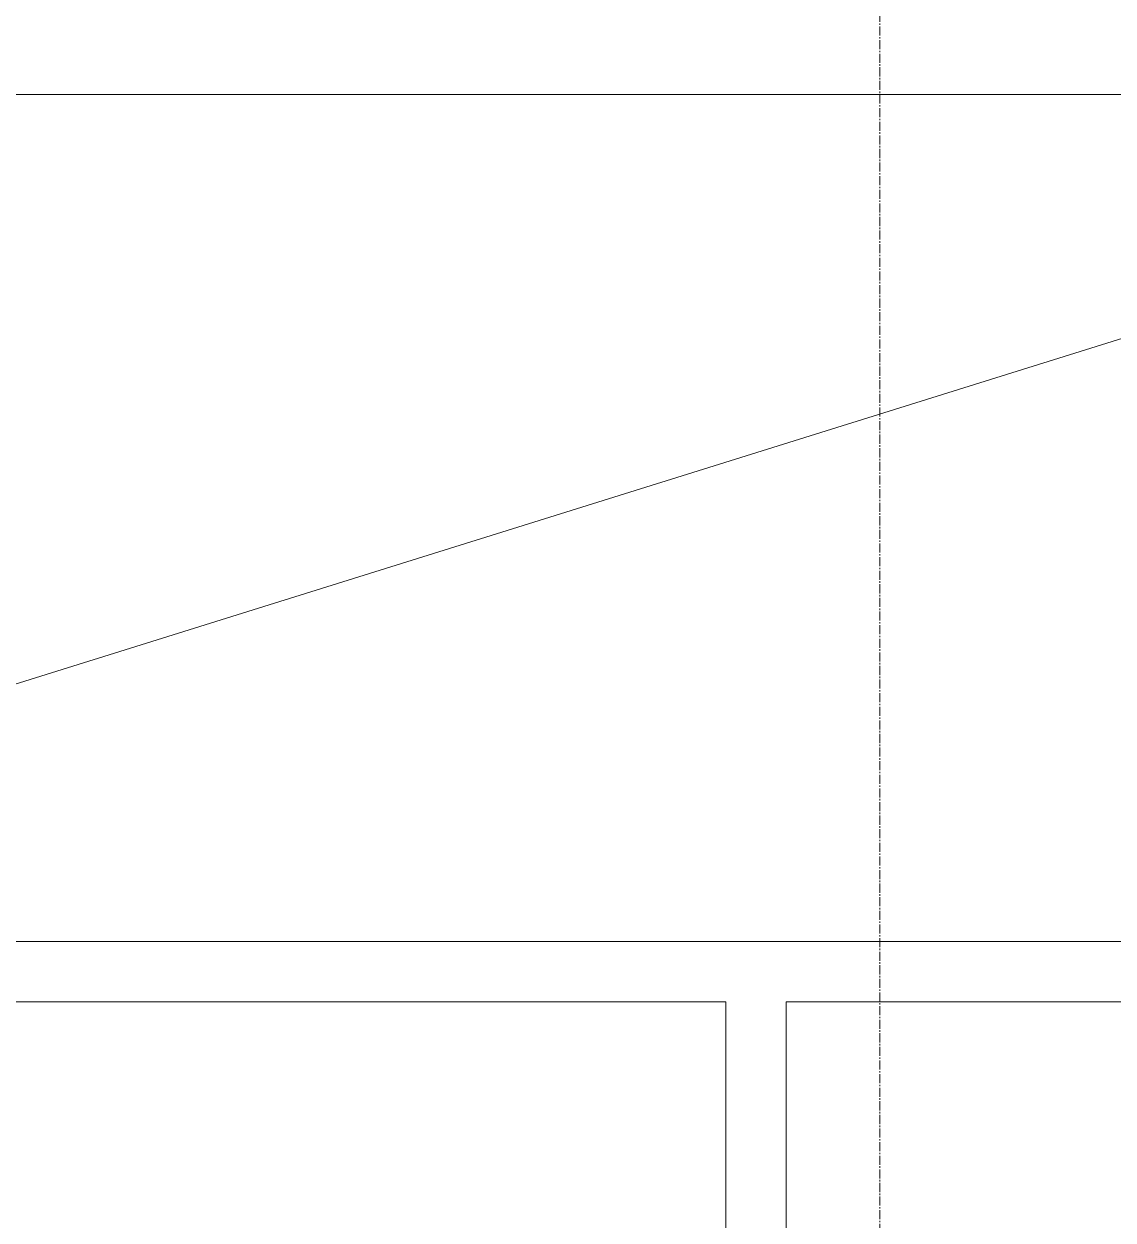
# Model space of a CAD drawing. Header units: inches. Extents: x 1756 to 10721, y -35 to 3002.
# Drawn here: x 9176.5 to 9266.5, y 1788.8 to 1887.7 of the extents above; entities that cross this region are included whole.
import ezdxf

# ---------------------------------------------------------------- set-up
doc = ezdxf.new("R2010")
doc.units = ezdxf.units.IN
doc.header["$MEASUREMENT"] = 0
doc.linetypes.add('IMPORT-CENTER2 _2_', pattern=[1.125, 0.75, -0.125, 0.125, -0.125])
for name, color, linetype, lineweight in [('A-GRID', 250, 'Continuous', 9), ('A-WALL', 113, 'Continuous', 18), ('G-ANNO-TEXT', 231, 'Continuous', 9), ('USB 03_modified_dwg', 252, 'Continuous', 9)]:
    doc.layers.add(name, color=color, linetype=linetype, lineweight=lineweight)

# ---------------------------------------------------------------- blocks, each defined once
blk = doc.blocks.new('USB 03_modified_dwg-397434-Overall Floor Plan')
at = {"layer": 'A-GRID', "linetype": 'IMPORT-CENTER2 _2_'}
blk.add_line((2202.683, -152.88), (2202.683, 2772.756), dxfattribs=at)
at = {"layer": 'A-WALL', "color": 250, "lineweight": 9}
blk.add_line((2057.001, 1690.613), (2347.456, 1690.613), dxfattribs=at)
at = {"layer": 'A-WALL', "color": 250, "lineweight": 9, "flags": 128}
for points in [[(2347.466, 1620.585), (2057.001, 1620.585), (2057.001, 1690.613), (1924, 1690.613), (1924, 1585.618), (1952, 1585.618), (1952, 1590.618), (1928, 1590.618), (1928, 1686.615), (2052.001, 1686.615), (2052.001, 1615.585), (2189.93, 1615.585), (2189.93, 1506.585), (2092.93, 1506.585), (2092.93, 1572.585), (2087.93, 1572.585), (2087.93, 1506.585), (1997.929, 1506.585), (1997.929, 1568.585), (1992.929, 1568.585), (1992.929, 1506.585), (1924, 1506.585), (1924, 1501.585), (2427.875, 1501.585)], [(2402.841, 1506.585), (2194.934, 1506.585), (2194.934, 1615.585), (2352.466, 1615.585)]]:
    blk.add_lwpolyline(points, dxfattribs=at)

msp = doc.modelspace()

# ---------------------------------------------------------------- linework, layer by layer
at = {"layer": 'G-ANNO-TEXT', "color": 145}
msp.add_line((9069.834, 1800.05), (10150.106, 2137.498), dxfattribs=at)

# ---------------------------------------------------------------- block references
at = {"layer": 'USB 03_modified_dwg', "color": 250}
msp.add_blockref('USB 03_modified_dwg-397434-Overall Floor Plan', (7044.571, 191.265), dxfattribs=at)

doc.saveas('drawing.dxf')
